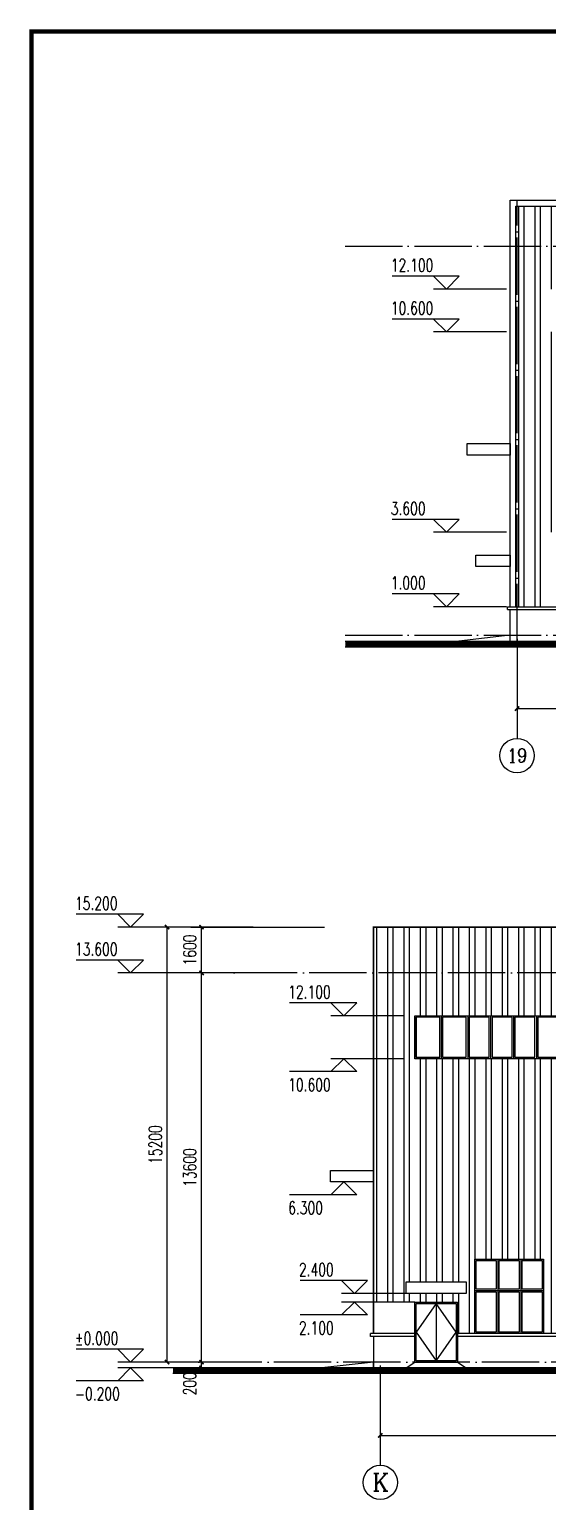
# Model space of a CAD drawing. Extents: x 1900113 to 2270874, y 17288394 to 17931430.
# Drawn here: x 2116899 to 2134986, y 17468954 to 17520395 of the extents above; entities that cross this region are included whole.
import ezdxf
from ezdxf.enums import TextEntityAlignment as Align

# ---------------------------------------------------------------- set-up
doc = ezdxf.new("R2010")
doc.units = 0
doc.header["$LTSCALE"] = 1000
doc.header["$MEASUREMENT"] = 0
doc.linetypes.add('DOTE', pattern=[2.42, 2, -0.2, 0.02, -0.2])
doc.layers.get('Defpoints').update_dxf_attribs({"color": 250})
for name, color, linetype in [('0 - 立面线', 7, 'Continuous'), ('AXIS_TEXT', 7, 'Continuous'), ('AXIS_外部', 171, 'Continuous'), ('DIM_ELEV', 145, 'Continuous'), ('DOTE', 1, 'DOTE'), ('PUB_DIM', 161, 'Continuous'), ('PUB_TEXT', 7, 'Continuous'), ('TK', 4, 'Continuous'), ('WINDOW', 140, 'Continuous'), ('填充', 8, 'Continuous')]:
    doc.layers.add(name, color=color, linetype=linetype)
doc.styles.add('_TCH_AXIS', font='COMPLEX', dxfattribs={"bigfont": 'GBCBIG'})
doc.styles.add('_TCH_DIM', font='SIMPLEX', dxfattribs={"bigfont": 'GBCBIG'})
doc.styles.add('_TCH_DIM_T3', font='SIMPLEX', dxfattribs={"width": 0.705882, "bigfont": 'GBCBIG'})
doc.styles.add('COMPLEX', font='COMPLEX')
doc.dimstyles.new('_TCH_ARCH&&150', dxfattribs={"dimtxt": 446.25, "dimasz": 150, "dimexe": 375, "dimexo": 450, "dimgap": 189.375, "dimtad": 1, "dimdec": 0, "dimzin": 0, "dimdsep": 46, "dimtxsty": '_TCH_DIM_T3', "dimblk": 'ARCHTICK', "dimcen": 0.09, "dimclrt": 7, "dimazin": 2, "dimtfac": 1, "dimtdec": 0, "dimtix": 1, "dimtmove": 2, "dimatfit": 3, "dimfxl": 0, "dimtolj": 1, "dimtzin": 0, "dimarcsym": 0})
pattern_1 = [(90, (0, 0), (-571.5, 6e-14), []), (90, (190.5, 190.5), (-571.5, 6e-14), [])]

# ---------------------------------------------------------------- blocks, each defined once
blk = doc.blocks.new('GeYuanFrame_10587063', base_point=(20.09, 4.53))
at = {"layer": 'TK', "const_width": 1}
blk.add_lwpolyline([(45.09, 588.53), (1061.09, 588.53), (1061.09, 14.53), (45.09, 14.53)], close=True, dxfattribs=at)
blk = doc.blocks.new('_ArchTick')
at = {"color": 0, "linetype": 'ByBlock', "const_width": 0.4}
blk.add_lwpolyline([(-0.5, -0.5), (0.5, 0.5)], dxfattribs=at)
blk = doc.blocks.new('*D117')
at = {"layer": 'Defpoints', "color": 0}
for p in [(2121706, 17489027), (2125156, 17489027), (2125156, 17473827)]:
    blk.add_point(p, dxfattribs=at)
at = {"layer": 'PUB_DIM', "color": 0, "lineweight": -2}
for p, q in [((2124706, 17489027), (2121331, 17489027)), ((2121706, 17473827), (2121706, 17489027)), ((2124706, 17473827), (2121331, 17473827))]:
    blk.add_line(p, q, dxfattribs=at)
at = {"layer": 'PUB_DIM', "color": 0, "lineweight": -2, "xscale": 150, "yscale": 150, "zscale": 150}
for p, rotation in [((2121706, 17489027), 90), ((2121706, 17473827), 270)]:
    blk.add_blockref('_ArchTick', p, dxfattribs=dict(at, rotation=rotation))
at = {"layer": 'PUB_DIM', "color": 7, "insert": (2121294, 17481427), "char_height": 446.2, "attachment_point": 5, "rotation": 90, "style": '_TCH_DIM_T3'}
blk.add_mtext('\\A1;15200', dxfattribs=at)
blk = doc.blocks.new('*D118')
at = {"layer": 'Defpoints', "color": 0}
for p in [(2122906, 17473827), (2125156, 17473827), (2125156, 17473627)]:
    blk.add_point(p, dxfattribs=at)
at = {"layer": 'PUB_DIM', "color": 0, "lineweight": -2}
for p, q in [((2122906, 17473827), (2122906, 17473977)), ((2124706, 17473827), (2122531, 17473827)), ((2124706, 17473627), (2122531, 17473627)), ((2122906, 17473627), (2122906, 17473827)), ((2122906, 17473627), (2122906, 17473477))]:
    blk.add_line(p, q, dxfattribs=at)
at = {"layer": 'PUB_DIM', "color": 0, "lineweight": -2, "xscale": 150, "yscale": 150, "zscale": 150}
for p, rotation in [((2122906, 17473827), 270), ((2122906, 17473627), 90)]:
    blk.add_blockref('_ArchTick', p, dxfattribs=dict(at, rotation=rotation))
at = {"layer": 'PUB_DIM', "color": 7, "insert": (2122494, 17473072), "char_height": 446.2, "attachment_point": 5, "rotation": 90, "style": '_TCH_DIM_T3'}
blk.add_mtext('\\A1;200', dxfattribs=at)
blk = doc.blocks.new('*D119')
at = {"layer": 'Defpoints', "color": 0}
for p in [(2122906, 17487427), (2125156, 17487427), (2125156, 17473827)]:
    blk.add_point(p, dxfattribs=at)
at = {"layer": 'PUB_DIM', "color": 0, "lineweight": -2}
for p, q in [((2124706, 17487427), (2122531, 17487427)), ((2122906, 17473827), (2122906, 17487427)), ((2124706, 17473827), (2122531, 17473827))]:
    blk.add_line(p, q, dxfattribs=at)
at = {"layer": 'PUB_DIM', "color": 0, "lineweight": -2, "xscale": 150, "yscale": 150, "zscale": 150}
for p, rotation in [((2122906, 17487427), 90), ((2122906, 17473827), 270)]:
    blk.add_blockref('_ArchTick', p, dxfattribs=dict(at, rotation=rotation))
at = {"layer": 'PUB_DIM', "color": 7, "insert": (2122494, 17480627), "char_height": 446.2, "attachment_point": 5, "rotation": 90, "style": '_TCH_DIM_T3'}
blk.add_mtext('\\A1;13600', dxfattribs=at)
blk = doc.blocks.new('*D120')
at = {"layer": 'Defpoints', "color": 0}
for p in [(2122906, 17489027), (2125156, 17489027), (2125156, 17487427)]:
    blk.add_point(p, dxfattribs=at)
at = {"layer": 'PUB_DIM', "color": 0, "lineweight": -2}
for p, q in [((2124706, 17489027), (2122531, 17489027)), ((2122906, 17487427), (2122906, 17489027)), ((2124706, 17487427), (2122531, 17487427))]:
    blk.add_line(p, q, dxfattribs=at)
at = {"layer": 'PUB_DIM', "color": 0, "lineweight": -2, "xscale": 150, "yscale": 150, "zscale": 150}
for p, rotation in [((2122906, 17489027), 90), ((2122906, 17487427), 270)]:
    blk.add_blockref('_ArchTick', p, dxfattribs=dict(at, rotation=rotation))
at = {"layer": 'PUB_DIM', "color": 7, "insert": (2122494, 17488227), "char_height": 446.2, "attachment_point": 5, "rotation": 90, "style": '_TCH_DIM_T3'}
blk.add_mtext('\\A1;1600', dxfattribs=at)
blk = doc.blocks.new('*D125')
at = {"layer": 'AXIS_外部', "color": 0, "lineweight": -2}
for p, q in [((2129148, 17473277), (2129148, 17470890)), ((2186148, 17473277), (2186148, 17470890)), ((2129148, 17471265), (2186148, 17471265))]:
    blk.add_line(p, q, dxfattribs=at)
at = {"layer": 'Defpoints', "color": 0}
for p in [(2129148, 17473727), (2186148, 17473727), (2186148, 17471265)]:
    blk.add_point(p, dxfattribs=at)
at = {"layer": 'AXIS_外部', "color": 0, "lineweight": -2, "xscale": 150, "yscale": 150, "zscale": 150, "rotation": 180}
blk.add_blockref('_ArchTick', (2129148, 17471265), dxfattribs=at)
at = {"layer": 'AXIS_外部', "color": 0, "lineweight": -2, "xscale": 150, "yscale": 150, "zscale": 150}
blk.add_blockref('_ArchTick', (2186148, 17471265), dxfattribs=at)
at = {"layer": 'AXIS_外部', "color": 7, "insert": (2157648, 17471677), "char_height": 446.2, "attachment_point": 5, "style": '_TCH_DIM_T3'}
blk.add_mtext('\\A1;57000', dxfattribs=at)
blk = doc.blocks.new('*D130')
at = {"layer": 'AXIS_外部', "color": 0, "lineweight": -2}
for p, q in [((2133924, 17498674), (2133924, 17496287)), ((2241924, 17498674), (2241924, 17496287)), ((2133924, 17496662), (2241924, 17496662))]:
    blk.add_line(p, q, dxfattribs=at)
at = {"layer": 'Defpoints', "color": 0}
for p in [(2133924, 17499124), (2241924, 17499124), (2241924, 17496662)]:
    blk.add_point(p, dxfattribs=at)
at = {"layer": 'AXIS_外部', "color": 0, "lineweight": -2, "xscale": 150, "yscale": 150, "zscale": 150, "rotation": 180}
blk.add_blockref('_ArchTick', (2133924, 17496662), dxfattribs=at)
at = {"layer": 'AXIS_外部', "color": 0, "lineweight": -2, "xscale": 150, "yscale": 150, "zscale": 150}
blk.add_blockref('_ArchTick', (2241924, 17496662), dxfattribs=at)
at = {"layer": 'AXIS_外部', "color": 7, "insert": (2187924, 17497075), "char_height": 446.2, "attachment_point": 5, "style": '_TCH_DIM_T3'}
blk.add_mtext('\\A1;108000', dxfattribs=at)
blk = doc.blocks.new('_AXISO')
blk.add_circle((0, 0), 0.5)
at = {"layer": 'AXIS_TEXT', "style": 'COMPLEX', "width": 1.041667}
blk.add_attdef('A', text='', height=0.56, dxfattribs=at).set_placement((-0.25, -0.28), (0.25, -0.28), align=Align.FIT)

msp = doc.modelspace()

# ---------------------------------------------------------------- hatches: boundary and pattern name
at = {"layer": '填充'}
h = msp.add_hatch(dxfattribs=at)
h.set_pattern_fill('ANSI32,_O', color=256, scale=120, angle=45)
h.set_pattern_definition(pattern_1)
edge = h.paths.add_edge_path()
edge.add_line((2241963.5, 17514224.2), (2181881.8, 17514224.2))
edge.add_line((2181881.8, 17514224.2), (2181881.8, 17512035.7))
edge.add_arc((2181881.8, 17512065.7), 30, 90, 270, ccw=False)
edge.add_line((2181881.8, 17512095.7), (2181881.8, 17514224.2))
edge.add_line((2181881.8, 17514224.2), (2133883.5, 17514224.2))
edge.add_line((2133883.5, 17514224.2), (2133883.5, 17500224.2))
edge.add_line((2133883.5, 17500224.2), (2135123.5, 17500224.2))
edge.add_line((2135123.5, 17500224.2), (2135123.5, 17502824.2))
edge.add_line((2135123.5, 17502824.2), (2138723.5, 17502824.2))
edge.add_line((2138723.5, 17502824.2), (2138723.5, 17500224.2))
edge.add_line((2138723.5, 17500224.2), (2141123.5, 17500224.2))
edge.add_line((2141123.5, 17500224.2), (2141123.5, 17502824.2))
edge.add_line((2141123.5, 17502824.2), (2144723.5, 17502824.2))
edge.add_line((2144723.5, 17502824.2), (2144723.5, 17500224.2))
edge.add_line((2144723.5, 17500224.2), (2147123.5, 17500224.2))
edge.add_line((2147123.5, 17500224.2), (2147123.5, 17502824.2))
edge.add_line((2147123.5, 17502824.2), (2150723.5, 17502824.2))
edge.add_line((2150723.5, 17502824.2), (2150723.5, 17500224.2))
edge.add_line((2150723.5, 17500224.2), (2153123.5, 17500224.2))
edge.add_line((2153123.5, 17500224.2), (2153123.5, 17502824.2))
edge.add_line((2153123.5, 17502824.2), (2156723.5, 17502824.2))
edge.add_line((2156723.5, 17502824.2), (2156723.5, 17500224.2))
edge.add_line((2156723.5, 17500224.2), (2158673.5, 17500224.2))
edge.add_line((2158673.5, 17500224.2), (2158673.5, 17504424.2))
edge.add_line((2158673.5, 17504424.2), (2163173.5, 17504424.2))
edge.add_line((2163173.5, 17504424.2), (2163173.5, 17500224.2))
edge.add_line((2163173.5, 17500224.2), (2165123.5, 17500224.2))
edge.add_line((2165123.5, 17500224.2), (2165123.5, 17502824.2))
edge.add_line((2165123.5, 17502824.2), (2168723.5, 17502824.2))
edge.add_line((2168723.5, 17502824.2), (2168723.5, 17500224.2))
edge.add_line((2168723.5, 17500224.2), (2171123.5, 17500224.2))
edge.add_line((2171123.5, 17500224.2), (2171123.5, 17502824.2))
edge.add_line((2171123.5, 17502824.2), (2174723.5, 17502824.2))
edge.add_line((2174723.5, 17502824.2), (2174723.5, 17500224.2))
edge.add_line((2174723.5, 17500224.2), (2177123.5, 17500224.2))
edge.add_line((2177123.5, 17500224.2), (2177123.5, 17502824.2))
edge.add_line((2177123.5, 17502824.2), (2180723.5, 17502824.2))
edge.add_line((2180723.5, 17502824.2), (2180723.5, 17500224.2))
edge.add_line((2180723.5, 17500224.2), (2183123.5, 17500224.2))
edge.add_line((2183123.5, 17500224.2), (2183123.5, 17502824.2))
edge.add_line((2183123.5, 17502824.2), (2186723.5, 17502824.2))
edge.add_line((2186723.5, 17502824.2), (2186723.5, 17500224.2))
edge.add_line((2186723.5, 17500224.2), (2189123.5, 17500224.2))
edge.add_line((2189123.5, 17500224.2), (2189123.5, 17502824.2))
edge.add_line((2189123.5, 17502824.2), (2192723.5, 17502824.2))
edge.add_line((2192723.5, 17502824.2), (2192723.5, 17500224.2))
edge.add_line((2192723.5, 17500224.2), (2195123.5, 17500224.2))
edge.add_line((2195123.5, 17500224.2), (2195123.5, 17502824.2))
edge.add_line((2195123.5, 17502824.2), (2198723.5, 17502824.2))
edge.add_line((2198723.5, 17502824.2), (2198723.5, 17500224.2))
edge.add_line((2198723.5, 17500224.2), (2201123.5, 17500224.2))
edge.add_line((2201123.5, 17500224.2), (2201123.5, 17502824.2))
edge.add_line((2201123.5, 17502824.2), (2204723.5, 17502824.2))
edge.add_line((2204723.5, 17502824.2), (2204723.5, 17500224.2))
edge.add_line((2204723.5, 17500224.2), (2206673.5, 17500224.2))
edge.add_line((2206673.5, 17500224.2), (2206673.5, 17504424.2))
edge.add_line((2206673.5, 17504424.2), (2204573.5, 17504424.2))
edge.add_line((2204573.5, 17504424.2), (2205023.5, 17503974.2))
edge.add_line((2205023.5, 17503974.2), (2204123.5, 17503974.2))
edge.add_line((2204123.5, 17503974.2), (2204573.5, 17504424.2))
edge.add_line((2204573.5, 17504424.2), (2206673.5, 17504424.2))
edge.add_line((2206673.5, 17504424.2), (2211173.5, 17504424.2))
edge.add_line((2211173.5, 17504424.2), (2211173.5, 17500224.2))
edge.add_line((2211173.5, 17500224.2), (2213123.5, 17500224.2))
edge.add_line((2213123.5, 17500224.2), (2213123.5, 17502824.2))
edge.add_line((2213123.5, 17502824.2), (2216723.5, 17502824.2))
edge.add_line((2216723.5, 17502824.2), (2216723.5, 17500224.2))
edge.add_line((2216723.5, 17500224.2), (2219123.5, 17500224.2))
edge.add_line((2219123.5, 17500224.2), (2219123.5, 17502824.2))
edge.add_line((2219123.5, 17502824.2), (2222723.5, 17502824.2))
edge.add_line((2222723.5, 17502824.2), (2222723.5, 17500224.2))
edge.add_line((2222723.5, 17500224.2), (2225123.5, 17500224.2))
edge.add_line((2225123.5, 17500224.2), (2225123.5, 17502824.2))
edge.add_line((2225123.5, 17502824.2), (2228723.5, 17502824.2))
edge.add_line((2228723.5, 17502824.2), (2228723.5, 17500224.2))
edge.add_line((2228723.5, 17500224.2), (2231123.5, 17500224.2))
edge.add_line((2231123.5, 17500224.2), (2231123.5, 17502824.2))
edge.add_line((2231123.5, 17502824.2), (2234723.5, 17502824.2))
edge.add_line((2234723.5, 17502824.2), (2234723.5, 17500224.2))
edge.add_line((2234723.5, 17500224.2), (2237123.5, 17500224.2))
edge.add_line((2237123.5, 17500224.2), (2237123.5, 17502824.2))
edge.add_line((2237123.5, 17502824.2), (2240723.5, 17502824.2))
edge.add_line((2240723.5, 17502824.2), (2240723.5, 17500224.2))
edge.add_line((2240723.5, 17500224.2), (2241963.5, 17500224.2))
edge.add_line((2241963.5, 17500224.2), (2241963.5, 17514224.2))
h.paths.add_polyline_path([(2135123.5, 17509824.2), (2135123.5, 17511324.2), (2240723.5, 17511324.2), (2240723.5, 17509824.2)], flags=16)
h.paths.add_polyline_path([(2205023.5, 17505174.2), (2204573.5, 17504724.2), (2205923.5, 17504724.2), (2205923.5, 17505124.2), (2211923.5, 17505124.2), (2211923.5, 17504724.2), (2205923.5, 17504724.2), (2204573.5, 17504724.2), (2204123.5, 17505174.2)], flags=16)
h.paths.add_polyline_path([(2163923.5, 17505124.2), (2163923.5, 17504724.2), (2157923.5, 17504724.2), (2157923.5, 17505124.2)], flags=16)
h.paths.add_polyline_path([(2202519.4, 17503180.1), (2204002.6, 17503180.1), (2204002.6, 17503849.5), (2202519.4, 17503849.5)], flags=16)
h.paths.add_polyline_path([(2202519.4, 17505220.1), (2204002.6, 17505220.1), (2204002.6, 17505889.5), (2202519.4, 17505889.5)], flags=16)
h = msp.add_hatch(dxfattribs=at)
h.set_pattern_fill('ANSI32,_O', color=256, scale=120, angle=45)
h.set_pattern_definition(pattern_1)
h.paths.add_polyline_path([(2187878.3, 17485127.1), (2167388.3, 17485127.1), (2167388.3, 17489027.1), (2128908.3, 17489027.1), (2128908.3, 17476227.1), (2130048.3, 17476227.1), (2130048.3, 17476627.1), (2132148.3, 17476627.1), (2132148.3, 17476227.1), (2130048.3, 17476227.1), (2128908.3, 17476227.1), (2128908.3, 17475927.1), (2130348.3, 17475927.1), (2131848.3, 17475927.1), (2131848.3, 17474827.1), (2132448.3, 17474827.1), (2132448.3, 17477427.1), (2134848.3, 17477427.1), (2134848.3, 17474827.1), (2136848.3, 17474827.1), (2136848.3, 17477427.1), (2140448.3, 17477427.1), (2140448.3, 17474827.1), (2143198.3, 17474827.1), (2143198.3, 17477427.1), (2146798.3, 17477427.1), (2146798.3, 17474827.1), (2149498.3, 17474827.1), (2149498.3, 17477427.1), (2153098.3, 17477427.1), (2153098.3, 17474827.1), (2155398.3, 17474827.1), (2155398.3, 17479027.1), (2159898.3, 17479027.1), (2161998.3, 17479027.1), (2162448.3, 17478577.1), (2161548.3, 17478577.1), (2161998.3, 17479027.1), (2159898.3, 17479027.1), (2159898.3, 17474827.1), (2162198.3, 17474827.1), (2162198.3, 17477427.1), (2165798.3, 17477427.1), (2165798.3, 17474827.1), (2168648.3, 17474827.1), (2168648.3, 17477427.1), (2172248.3, 17477427.1), (2172248.3, 17474827.1), (2174848.3, 17474827.1), (2174848.3, 17477427.1), (2178448.3, 17477427.1), (2178448.3, 17474827.1), (2180648.3, 17474827.1), (2180648.3, 17477427.1), (2183048.3, 17477427.1), (2183048.3, 17474827.1), (2183648.3, 17474827.1), (2183648.3, 17475927.1), (2185148.3, 17475927.1), (2185517.7, 17475927.1), (2185967.7, 17475477.1), (2185148.3, 17475477.1), (2185148.3, 17474827.1), (2187879.5, 17474827.1), (2187879.5, 17479193.4), (2188239.7, 17479550.7), (2187557.1, 17479289.9), (2187878.3, 17479651)])
h.paths.add_polyline_path([(2147844.6, 17485927.1), (2147844.6, 17488940.5), (2147827.5, 17489016.4), (2147827.5, 17488946.4), (2147833, 17485927.1)], flags=16)
h.paths.add_polyline_path([(2147901.6, 17488927.1), (2148401.6, 17488927.1), (2148401.6, 17475802.7), (2148451.6, 17475802.7), (2148451.6, 17488940.5), (2148473.8, 17489016.4), (2148473.8, 17488946.4), (2148458.9, 17476102.2), (2148473.8, 17476102.2), (2148473.8, 17476032.2), (2148458.5, 17475802.7), (2148401.6, 17475802.7), (2148401.6, 17476027.1), (2147901.6, 17476027.1)], flags=16)
h.paths.add_polyline_path([(2154648.3, 17479727.1), (2160648.3, 17479727.1), (2160648.3, 17479327.1), (2161998.3, 17479327.1), (2161548.3, 17479777.1), (2162448.3, 17479777.1), (2161998.3, 17479327.1), (2159898.3, 17479327.1), (2154648.3, 17479327.1)], flags=16)
edge = h.paths.add_edge_path(flags=16)
edge.add_arc((2160749.8, 17487284.7), 30, 0, 360)
h.paths.add_polyline_path([(2173141.3, 17482827.1), (2173141.3, 17485040.5), (2173124.2, 17485116.4), (2173124.2, 17485046.4), (2173130, 17482827.1)], flags=16)
h.paths.add_polyline_path([(2173198.3, 17484727.1), (2173698.3, 17484727.1), (2173698.3, 17475802.7), (2173748.3, 17475802.7), (2173748.3, 17485040.5), (2173770.6, 17485116.4), (2173770.6, 17485046.4), (2173755.8, 17476102.2), (2173770.6, 17476102.2), (2173770.6, 17476032.2), (2173755.3, 17475802.7), (2173698.3, 17475802.7), (2173698.3, 17476027.1), (2173198.3, 17476027.1)], flags=16)
edge = h.paths.add_edge_path(flags=16)
edge.add_arc((2181239.8, 17483384.7), 30, 0, 360)
h.paths.add_polyline_path([(2183348.3, 17476627.1), (2185117.7, 17476627.1), (2185067.7, 17476677.1), (2185967.7, 17476677.1), (2185517.7, 17476227.1), (2183417.7, 17476227.1), (2183348.3, 17476227.1)], flags=16)
h.paths.add_polyline_path([(2168648.3, 17482827.1), (2168648.3, 17481627.1), (2185148.3, 17481627.1), (2185148.3, 17482827.1)], flags=16)
h.paths.add_polyline_path([(2165798.3, 17484427.1), (2130348.3, 17484427.1), (2130348.3, 17485927.1), (2165798.3, 17485927.1)], flags=16)

# ---------------------------------------------------------------- linework, layer by layer
for p, q in [((2127923.5, 17499024.2), (2249162.4, 17499024.2)), ((2127923.5, 17498824.2), (2249162.4, 17498824.2)), ((2122531.2, 17489027.1), (2127198.3, 17489027.1)), ((2128808.3, 17474727.1), (2128808.3, 17474827.1)), ((2128908.3, 17474727.1), (2128908.3, 17473827.1)), ((2128908.3, 17474727.1), (2128908.3, 17473627.1)), ((2190351.1, 17473627.1), (2121909.5, 17473627.1)), ((2190351.1, 17473427.1), (2121909.5, 17473427.1))]:
    msp.add_line(p, q)
for points in [[(2131883.5, 17499024.2), (2133683.5, 17499024.2), (2133683.5, 17499224.2)], [(2165798.3, 17484427.1), (2130348.3, 17484427.1), (2130348.3, 17485927.1), (2165798.3, 17485927.1)], [(2127108.3, 17473627.1), (2128908.3, 17473627.1), (2128908.3, 17473827.1)]]:
    msp.add_lwpolyline(points, close=True)
at = {"const_width": 50}
msp.add_lwpolyline([(2187878.3, 17485127.1), (2167388.3, 17485127.1), (2167388.3, 17489027.1), (2128908.3, 17489027.1), (2128908.3, 17474827.1)], dxfattribs=at)
at = {"layer": '0 - 立面线'}
for p, q in [((2133683.5, 17500224.2), (2133683.5, 17514424.2)), ((2133683.5, 17514424.2), (2242163.5, 17514424.2)), ((2133883.5, 17500224.2), (2133883.5, 17514224.2)), ((2133883.5, 17514224.2), (2241963.5, 17514224.2)), ((2133583.5, 17500124.2), (2133583.5, 17500224.2)), ((2133583.5, 17500224.2), (2158673.5, 17500224.2)), ((2133583.5, 17500124.2), (2158673.5, 17500124.2)), ((2133683.5, 17499024.2), (2133683.5, 17500124.2)), ((2130348.3, 17485927.1), (2130348.3, 17484427.1)), ((2131273.3, 17485927.1), (2131273.3, 17484427.1)), ((2132198.3, 17485927.1), (2132198.3, 17484427.1)), ((2132998.3, 17485927.1), (2132998.3, 17484427.1)), ((2133798.3, 17485927.1), (2133798.3, 17484427.1)), ((2134598.3, 17485927.1), (2134598.3, 17484427.1)), ((2133248.3, 17477427.1), (2133248.3, 17474827.1)), ((2134048.3, 17477427.1), (2134048.3, 17474827.1)), ((2134848.3, 17477427.1), (2134848.3, 17474827.1)), ((2132448.3, 17476327.1), (2134848.3, 17476327.1)), ((2130348.3, 17474827.1), (2128808.3, 17474827.1)), ((2130348.3, 17474727.1), (2128808.3, 17474727.1)), ((2155398.3, 17474827.1), (2131848.3, 17474827.1)), ((2155398.3, 17474727.1), (2131848.3, 17474727.1))]:
    msp.add_line(p, q, dxfattribs=at)
at = {"layer": '0 - 立面线', "color": 251}
msp.add_lwpolyline([(2133683.5, 17505924.2), (2133683.5, 17505524.2), (2132183.5, 17505524.2), (2132183.5, 17505924.2)], close=True, dxfattribs=at)
at = {"layer": '0 - 立面线'}
for points in [[(2133683.5, 17502024.2), (2133683.5, 17501624.2), (2132483.5, 17501624.2), (2132483.5, 17502024.2)], [(2128908.3, 17480527.1), (2128908.3, 17480127.1), (2127408.3, 17480127.1), (2127408.3, 17480527.1)], [(2132448.3, 17477427.1), (2134848.3, 17477427.1), (2134848.3, 17474827.1), (2132448.3, 17474827.1)], [(2132148.3, 17476627.1), (2132148.3, 17476227.1), (2130048.3, 17476227.1), (2130048.3, 17476627.1)], [(2130348.3, 17475927.1), (2131848.3, 17475927.1), (2131848.3, 17473827.1), (2130348.3, 17473827.1)], [(2130348.3, 17473827.1), (2131848.3, 17473827.1), (2132148.3, 17473627.1), (2130048.3, 17473627.1)]]:
    msp.add_lwpolyline(points, close=True, dxfattribs=at)
at = {"layer": '0 - 立面线', "const_width": 200}
for points in [[(2127923.5, 17498924.2), (2249162.4, 17498924.2)], [(2190351.1, 17473527.1), (2121909.5, 17473527.1)]]:
    msp.add_lwpolyline(points, dxfattribs=at)
at = {"layer": 'AXIS_外部'}
for p, q in [((2133923.5, 17499104.8), (2133923.5, 17495621.7)), ((2129148.3, 17473707.7), (2129148.3, 17470224.6))]:
    msp.add_line(p, q, dxfattribs=at)
at = {"layer": 'DIM_ELEV'}
for p, q in [((2131905.5, 17511774.2), (2129558, 17511774.2)), ((2131455.5, 17511324.2), (2131005.5, 17511774.2)), ((2131455.5, 17511324.2), (2131905.5, 17511774.2)), ((2133555.5, 17511324.2), (2131005.5, 17511324.2)), ((2131905.5, 17510274.2), (2129558, 17510274.2)), ((2131455.5, 17509824.2), (2131005.5, 17510274.2)), ((2131455.5, 17509824.2), (2131905.5, 17510274.2)), ((2133555.5, 17509824.2), (2131005.5, 17509824.2)), ((2131905.5, 17503274.2), (2129558, 17503274.2)), ((2131455.5, 17502824.2), (2131005.5, 17503274.2)), ((2131455.5, 17502824.2), (2131905.5, 17503274.2)), ((2133555.5, 17502824.2), (2131005.5, 17502824.2)), ((2131905.5, 17500674.2), (2129558, 17500674.2)), ((2131455.5, 17500224.2), (2131005.5, 17500674.2)), ((2131455.5, 17500224.2), (2131905.5, 17500674.2)), ((2133555.5, 17500224.2), (2131005.5, 17500224.2)), ((2120881.2, 17489477.1), (2118533.7, 17489477.1)), ((2120431.2, 17489027.1), (2119981.2, 17489477.1)), ((2120431.2, 17489027.1), (2120881.2, 17489477.1)), ((2122531.2, 17489027.1), (2119981.2, 17489027.1)), ((2120881.2, 17487877.1), (2118533.7, 17487877.1)), ((2120431.2, 17487427.1), (2119981.2, 17487877.1)), ((2120431.2, 17487427.1), (2120881.2, 17487877.1)), ((2122531.2, 17487427.1), (2119981.2, 17487427.1)), ((2128323.3, 17486377.1), (2125975.8, 17486377.1)), ((2127873.3, 17485927.1), (2127423.3, 17486377.1)), ((2127873.3, 17485927.1), (2128323.3, 17486377.1)), ((2129973.3, 17485927.1), (2127423.3, 17485927.1)), ((2127873.3, 17484427.1), (2127423.3, 17483977.1)), ((2129973.3, 17484427.1), (2127423.3, 17484427.1)), ((2127873.3, 17484427.1), (2128323.3, 17483977.1)), ((2128323.3, 17483977.1), (2125975.8, 17483977.1)), ((2127873.3, 17480127.1), (2127423.3, 17479677.1)), ((2127873.3, 17480127.1), (2128323.3, 17479677.1)), ((2128323.3, 17479677.1), (2125975.8, 17479677.1)), ((2128698.3, 17476677.1), (2126350.8, 17476677.1)), ((2128248.3, 17476227.1), (2127798.3, 17476677.1)), ((2128248.3, 17476227.1), (2128698.3, 17476677.1)), ((2130348.3, 17476227.1), (2127798.3, 17476227.1)), ((2128698.3, 17475477.1), (2126350.8, 17475477.1)), ((2128248.3, 17475927.1), (2127798.3, 17475477.1)), ((2130348.3, 17475927.1), (2127798.3, 17475927.1)), ((2128248.3, 17475927.1), (2128698.3, 17475477.1)), ((2120881.2, 17474277.1), (2118533.7, 17474277.1)), ((2120431.2, 17473827.1), (2119981.2, 17474277.1)), ((2120431.2, 17473827.1), (2120881.2, 17474277.1)), ((2122531.2, 17473827.1), (2119981.2, 17473827.1)), ((2120431.2, 17473627.1), (2119981.2, 17473177.1)), ((2122531.2, 17473627.1), (2119981.2, 17473627.1)), ((2120431.2, 17473627.1), (2120881.2, 17473177.1)), ((2120881.2, 17473177.1), (2118533.7, 17473177.1))]:
    msp.add_line(p, q, dxfattribs=at)
at = {"layer": 'DOTE'}
for p, q in [((2133923.5, 17499024.2), (2133923.5, 17514424.2)), ((2127923.5, 17512824.2), (2248018.3, 17512824.2)), ((2127923.5, 17499224.2), (2249162.4, 17499224.2)), ((2167388.3, 17487427.1), (2123053.5, 17487427.1)), ((2190351.1, 17473827.1), (2121909.5, 17473827.1))]:
    msp.add_line(p, q, dxfattribs=at)
at = {"layer": 'WINDOW'}
msp.add_line((2131098.3, 17475877.1), (2131098.3, 17473877.1), dxfattribs=at)
for points in [[(2131223.3, 17485877.1), (2130398.3, 17485877.1), (2130398.3, 17484477.1), (2131223.3, 17484477.1)], [(2132148.3, 17485877.1), (2131323.3, 17485877.1), (2131323.3, 17484477.1), (2132148.3, 17484477.1)], [(2132948.3, 17485877.1), (2132248.3, 17485877.1), (2132248.3, 17484477.1), (2132948.3, 17484477.1)], [(2133748.3, 17485877.1), (2133048.3, 17485877.1), (2133048.3, 17484477.1), (2133748.3, 17484477.1)], [(2134548.3, 17485877.1), (2133848.3, 17485877.1), (2133848.3, 17484477.1), (2134548.3, 17484477.1)], [(2135348.3, 17485877.1), (2134648.3, 17485877.1), (2134648.3, 17484477.1), (2135348.3, 17484477.1)], [(2133198.3, 17476377.1), (2132498.3, 17476377.1), (2132498.3, 17477377.1), (2133198.3, 17477377.1)], [(2133998.3, 17476377.1), (2133298.3, 17476377.1), (2133298.3, 17477377.1), (2133998.3, 17477377.1)], [(2134798.3, 17476377.1), (2134098.3, 17476377.1), (2134098.3, 17477377.1), (2134798.3, 17477377.1)], [(2132498.3, 17476277.1), (2133198.3, 17476277.1), (2133198.3, 17474877.1), (2132498.3, 17474877.1)], [(2133298.3, 17476277.1), (2133998.3, 17476277.1), (2133998.3, 17474877.1), (2133298.3, 17474877.1)], [(2134098.3, 17476277.1), (2134798.3, 17476277.1), (2134798.3, 17474877.1), (2134098.3, 17474877.1)], [(2130398.3, 17475877.1), (2131798.3, 17475877.1), (2131798.3, 17473877.1), (2130398.3, 17473877.1)], [(2131098.3, 17475877.1), (2130398.3, 17474877.1), (2131098.3, 17473877.1), (2131798.3, 17474877.1)]]:
    msp.add_lwpolyline(points, close=True, dxfattribs=at)

# ---------------------------------------------------------------- block references
at = {"xscale": 150, "yscale": 150, "zscale": 150}
msp.add_blockref('GeYuanFrame_10587063', (2113223.5, 17432720), dxfattribs=at)
at = {"layer": 'AXIS_外部'}
ref = msp.add_blockref('_AXISO', (2133923.5, 17495021.7), dxfattribs=dict(at, xscale=1200, yscale=1200, zscale=1200))
ref.add_attrib('A', '19', dxfattribs={"layer": 'AXIS_TEXT', "height": 492.67, "style": '_TCH_AXIS'}).set_placement((2133583.3, 17494775.4), (2134263.7, 17494775.4), align=Align.FIT)
ref = msp.add_blockref('_AXISO', (2129148.3, 17469624.6), dxfattribs=dict(at, xscale=1200, yscale=1200, zscale=1200))
ref.add_attrib('A', 'K', dxfattribs={"layer": 'AXIS_TEXT', "height": 622.9, "style": '_TCH_AXIS'}).set_placement((2128866.5, 17469313.2), (2129430.1, 17469313.2), align=Align.FIT)

# ---------------------------------------------------------------- texts
at = {"layer": 'PUB_TEXT', "style": '_TCH_DIM', "width": 0.705882}
for s, p in [('12.100', (2129513, 17511931.7)), ('10.600', (2129513, 17510431.7)), ('3.600', (2129513, 17503431.7)), ('1.000', (2129513, 17500831.7)), ('15.200', (2118488.7, 17489634.6)), ('13.600', (2118488.7, 17488034.6)), ('12.100', (2125930.8, 17486534.6)), ('10.600', (2125930.8, 17483294.6)), ('6.300', (2125930.8, 17478994.6)), ('2.400', (2126305.8, 17476834.6)), ('2.100', (2126305.8, 17474794.6)), ('%%P0.000', (2118488.7, 17474434.6)), ('-0.200', (2118488.7, 17472494.6))]:
    msp.add_text(s, height=446.25, dxfattribs=at).set_placement(p)

# ---------------------------------------------------------------- dimensions: what is measured, and where the dimension line sits
at = {"layer": 'AXIS_外部'}
for p1, p2, picture, middle in [((2133923.5, 17499124.2), (2241923.5, 17499124.2), '*D130', (2187923.5, 17497074.5)), ((2129148.3, 17473727.1), (2186148.3, 17473727.1), '*D125', (2157648.3, 17471677.4))]:
    dim = msp.add_aligned_dim(p1=p1, p2=p2, distance=-2462.2, dimstyle='_TCH_ARCH&&150', dxfattribs=at)
    dim.commit()
    dim.dimension.update_dxf_attribs({"geometry": picture, "text_midpoint": middle})
at = {"layer": 'PUB_DIM'}
for p1, p2, distance, picture, middle in [((2125155.6, 17473827.1), (2125155.6, 17489027.1), 3449.4, '*D117', (2121293.7, 17481427.1)), ((2125155.6, 17487427.1), (2125155.6, 17489027.1), 2249.4, '*D120', (2122493.7, 17488227.1)), ((2125155.6, 17473827.1), (2125155.6, 17487427.1), 2249.4, '*D119', (2122493.7, 17480627.1))]:
    dim = msp.add_aligned_dim(p1=p1, p2=p2, distance=distance, dimstyle='_TCH_ARCH&&150', dxfattribs=at)
    dim.commit()
    dim.dimension.update_dxf_attribs({"geometry": picture, "text_midpoint": middle})
dim = msp.add_linear_dim(base=(2122906.2, 17473827.1), p1=(2125155.6, 17473627.1), p2=(2125155.6, 17473827.1), angle=90, dimstyle='_TCH_ARCH&&150', dxfattribs=at)
dim.commit()
dim.dimension.update_dxf_attribs({"geometry": '*D118', "text_midpoint": (2122493.7, 17473072.1), "dimtype": 129})

doc.saveas('drawing.dxf')
